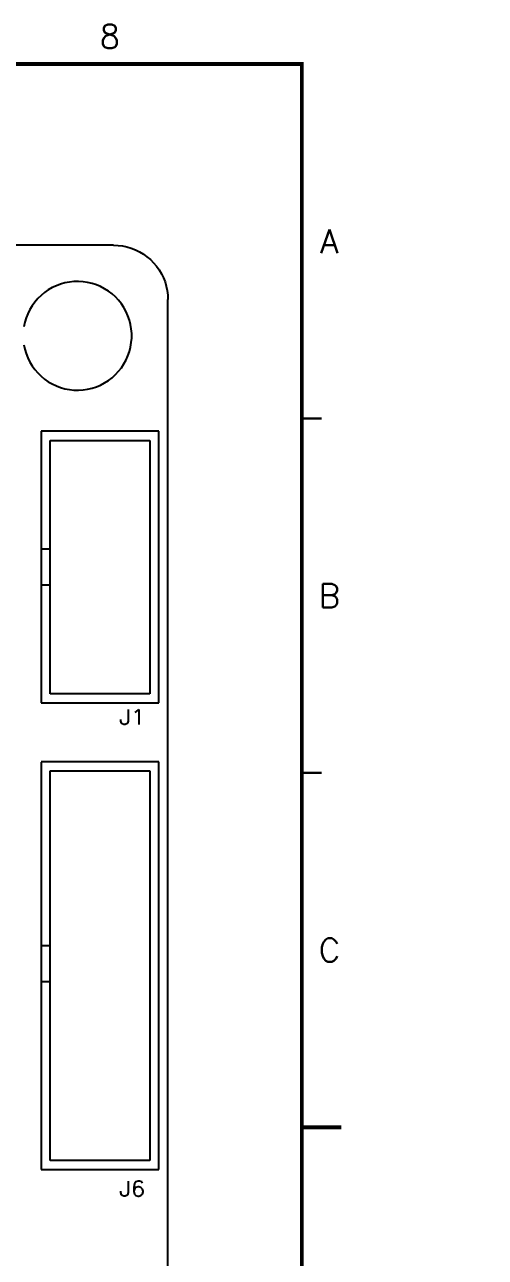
# Model space of a CAD drawing. Extents: x 295 to 953, y 10 to 290.
# Drawn here: x 846.8 to 905.3, y 133.5 to 290 of the extents above; entities that cross this region are included whole.
import ezdxf
from ezdxf.enums import TextEntityAlignment as Align

# ---------------------------------------------------------------- set-up
doc = ezdxf.new("R2010")
doc.units = 0
doc.header["$LTSCALE"] = 5
doc.header["$MEASUREMENT"] = 0
doc.layers.get('0').update_dxf_attribs({"linetype": 'CONTINUOUS', "lineweight": 25})
doc.layers.add('6', color=6, linetype='CONTINUOUS', lineweight=13)
for name, color, linetype in [('DV-PEI-A6_TSK', 10, 'CONTINUOUS'), ('문자', 4, 'CONTINUOUS'), ('테두리', 3, 'CONTINUOUS')]:
    doc.layers.add(name, color=color, linetype=linetype)
doc.styles.get("Standard").update_dxf_attribs({"font": 'simplex.shx'})
doc.styles.add('굴림체', font='')
doc.styles.get('굴림체').set_extended_font_data('GulimChe')

# ---------------------------------------------------------------- blocks, each defined once
blk = doc.blocks.new('C')
at = {"layer": '테두리'}
blk.add_line((405, 285), (405, 15), dxfattribs=at)
for points, const_width in [([(15, 285), (15, 15), (405, 15), (405, 285), (15, 285)], 0.5), ([(407.5, 240), (405, 240)], 0.3), ([(407.5, 195), (405, 195)], 0.3), ([(410, 150), (405, 150)], 0.5)]:
    blk.add_lwpolyline(points, dxfattribs=dict(at, const_width=const_width))
at = {"layer": '문자'}
for s, p in [('8', (380.62, 288.5)), ('A', (408.5, 262.5)), ('B', (408.5, 217.5)), ('C', (408.5, 172.5))]:
    blk.add_text(s, height=3, dxfattribs=at).set_placement(p, align=Align.MIDDLE)

msp = doc.modelspace()

# ---------------------------------------------------------------- linework, layer by layer
at = {"layer": 'DV-PEI-A6_TSK', "color": 7}
for p, q in [((858.07, 262), (515.38, 262)), ((858.07, 262), (858.65, 261.98)), ((858.65, 261.98), (859.21, 261.9)), ((859.21, 261.9), (859.77, 261.78)), ((859.77, 261.78), (860.32, 261.63)), ((860.32, 261.63), (860.84, 261.42)), ((860.84, 261.42), (861.36, 261.16)), ((861.36, 261.16), (861.85, 260.87)), ((861.85, 260.87), (862.31, 260.54)), ((862.31, 260.54), (862.75, 260.17)), ((862.75, 260.17), (863.15, 259.77)), ((863.15, 259.77), (863.52, 259.34)), ((863.52, 259.34), (863.85, 258.87)), ((863.85, 258.87), (864.14, 258.38)), ((864.14, 258.38), (864.4, 257.87)), ((850.8, 256.86), (850.28, 256.61)), ((851.34, 257.06), (850.8, 256.86)), ((851.9, 257.22), (851.34, 257.06)), ((852.47, 257.32), (851.9, 257.22)), ((853.04, 257.38), (852.47, 257.32)), ((853.62, 257.4), (853.04, 257.38)), ((854.2, 257.36), (853.62, 257.4)), ((854.77, 257.27), (854.2, 257.36)), ((855.33, 257.14), (854.77, 257.27)), ((855.88, 256.96), (855.33, 257.14)), ((856.42, 256.74), (855.88, 256.96)), ((856.92, 256.47), (856.42, 256.74)), ((864.4, 257.87), (864.6, 257.34)), ((864.6, 257.34), (864.76, 256.79)), ((864.76, 256.79), (864.88, 256.23)), ((848.45, 255.22), (848.07, 254.78)), ((848.86, 255.63), (848.45, 255.22)), ((849.31, 255.99), (848.86, 255.63)), ((849.78, 256.32), (849.31, 255.99)), ((850.28, 256.61), (849.78, 256.32)), ((857.41, 256.16), (856.92, 256.47)), ((857.87, 255.81), (857.41, 256.16)), ((858.3, 255.43), (857.87, 255.81)), ((858.7, 255.01), (858.3, 255.43)), ((864.88, 256.23), (864.95, 255.67)), ((864.95, 255.67), (864.97, 255.09)), ((847.43, 253.82), (847.17, 253.3)), ((847.73, 254.32), (847.43, 253.82)), ((848.07, 254.78), (847.73, 254.32)), ((859.06, 254.55), (858.7, 255.01)), ((859.38, 254.07), (859.06, 254.55)), ((859.66, 253.56), (859.38, 254.07)), ((859.89, 253.04), (859.66, 253.56)), ((864.97, 84.9), (864.97, 255.09)), ((846.79, 252.21), (846.67, 251.65)), ((846.96, 252.76), (846.79, 252.21)), ((847.17, 253.3), (846.96, 252.76)), ((860.08, 252.49), (859.89, 253.04)), ((860.22, 251.93), (860.08, 252.49)), ((860.32, 251.36), (860.22, 251.93)), ((860.37, 250.79), (860.32, 251.36)), ((860.37, 250.21), (860.37, 250.79)), ((846.67, 249.35), (846.79, 248.78)), ((860.08, 248.5), (860.22, 249.06)), ((860.22, 249.06), (860.32, 249.63)), ((860.32, 249.63), (860.37, 250.21)), ((846.79, 248.78), (846.96, 248.23)), ((846.96, 248.23), (847.17, 247.69)), ((847.17, 247.69), (847.43, 247.17)), ((859.38, 246.92), (859.66, 247.43)), ((859.66, 247.43), (859.89, 247.96)), ((859.89, 247.96), (860.08, 248.5)), ((847.43, 247.17), (847.73, 246.68)), ((847.73, 246.68), (848.07, 246.21)), ((848.07, 246.21), (848.45, 245.78)), ((848.45, 245.78), (848.86, 245.37)), ((858.3, 245.57), (858.7, 245.99)), ((858.7, 245.99), (859.06, 246.44)), ((859.06, 246.44), (859.38, 246.92)), ((848.86, 245.37), (849.31, 245)), ((849.31, 245), (849.78, 244.67)), ((849.78, 244.67), (850.28, 244.38)), ((850.28, 244.38), (850.8, 244.13)), ((855.88, 244.03), (856.42, 244.25)), ((856.42, 244.25), (856.92, 244.52)), ((856.92, 244.52), (857.41, 244.83)), ((857.41, 244.83), (857.87, 245.18)), ((857.87, 245.18), (858.3, 245.57)), ((850.8, 244.13), (851.34, 243.94)), ((851.34, 243.94), (851.9, 243.78)), ((851.9, 243.78), (852.47, 243.67)), ((852.47, 243.67), (853.04, 243.61)), ((853.04, 243.61), (853.62, 243.6)), ((853.62, 243.6), (854.2, 243.63)), ((854.2, 243.63), (854.77, 243.72)), ((854.77, 243.72), (855.33, 243.85)), ((855.33, 243.85), (855.88, 244.03)), ((848.86, 238.37), (848.86, 203.88)), ((863.81, 238.37), (848.86, 238.37)), ((863.81, 203.88), (863.81, 238.37)), ((850.01, 205.03), (850.01, 237.22)), ((850.01, 237.22), (862.66, 237.22)), ((862.66, 237.22), (862.66, 205.03)), ((850.01, 223.42), (848.86, 223.42)), ((850.01, 218.83), (848.86, 218.83)), ((862.66, 205.03), (850.01, 205.03)), ((848.86, 203.88), (863.81, 203.88)), ((859.91, 203.05), (859.91, 201.59)), ((860.82, 202.69), (861, 202.78)), ((861, 202.78), (861.28, 203.05)), ((861.28, 203.05), (861.28, 201.14)), ((859, 201.59), (859, 201.77)), ((859.09, 201.32), (859, 201.59)), ((859.18, 201.23), (859.09, 201.32)), ((859.36, 201.14), (859.18, 201.23)), ((859.54, 201.14), (859.36, 201.14)), ((859.73, 201.23), (859.54, 201.14)), ((859.82, 201.32), (859.73, 201.23)), ((859.91, 201.59), (859.82, 201.32)), ((863.81, 196.41), (848.86, 196.41)), ((848.86, 196.38), (848.86, 144.66)), ((863.81, 144.63), (863.81, 196.41)), ((850.01, 145.78), (850.01, 195.25)), ((850.01, 195.25), (862.66, 195.25)), ((862.66, 195.25), (862.66, 145.78)), ((850.01, 173.06), (848.86, 173.06)), ((850.01, 168.46), (848.86, 168.46)), ((862.66, 145.81), (850.01, 145.81)), ((848.86, 144.66), (863.81, 144.66)), ((859.91, 143.17), (859.91, 141.71)), ((860.73, 142.81), (860.64, 142.35)), ((860.91, 143.08), (860.73, 142.81)), ((861.19, 143.17), (860.91, 143.08)), ((861.19, 142.44), (860.91, 142.35)), ((861.37, 143.17), (861.19, 143.17)), ((861.28, 142.44), (861.19, 142.44)), ((861.55, 142.35), (861.28, 142.44)), ((861.64, 143.08), (861.37, 143.17)), ((861.73, 142.9), (861.64, 143.08)), ((859, 141.71), (859, 141.89)), ((859.09, 141.44), (859, 141.71)), ((859.18, 141.34), (859.09, 141.44)), ((859.36, 141.26), (859.18, 141.34)), ((859.54, 141.26), (859.36, 141.26)), ((859.73, 141.34), (859.54, 141.26)), ((859.82, 141.44), (859.73, 141.34)), ((859.91, 141.71), (859.82, 141.44)), ((860.64, 142.35), (860.64, 141.89)), ((860.73, 142.17), (860.64, 141.89)), ((860.64, 141.89), (860.73, 141.53)), ((860.91, 142.35), (860.73, 142.17)), ((860.73, 141.53), (860.91, 141.34)), ((860.91, 141.34), (861.19, 141.26)), ((861.19, 141.26), (861.28, 141.26)), ((861.28, 141.26), (861.55, 141.34)), ((861.73, 142.17), (861.55, 142.35)), ((861.55, 141.34), (861.73, 141.53)), ((861.83, 141.89), (861.73, 142.17)), ((861.73, 141.53), (861.83, 141.8)), ((861.83, 141.8), (861.83, 141.89))]:
    msp.add_line(p, q, dxfattribs=at)

# ---------------------------------------------------------------- block references
msp.add_blockref('C', (476.98, 0))

# ---------------------------------------------------------------- texts
at = {"layer": '6', "color": 4, "insert": (905.28, 137.42), "char_height": 3, "width": 36.962, "attachment_point": 4, "style": '굴림체'}
msp.add_mtext('{\\f굴림|b0|i0|c129;\\C7;', dxfattribs=at)

doc.saveas('drawing.dxf')
